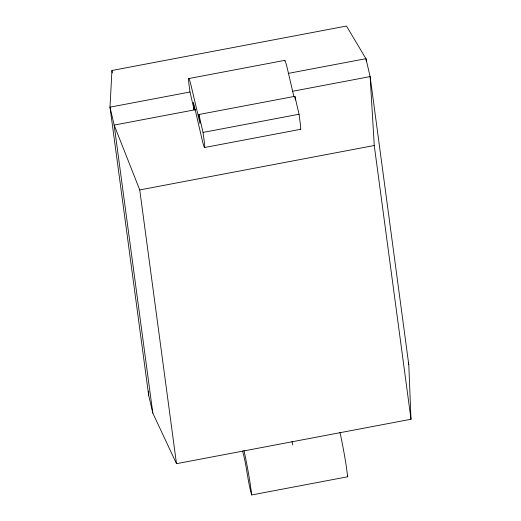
<?xml version="1.0" encoding="UTF-8"?>
<svg xmlns="http://www.w3.org/2000/svg" width="521" height="521" viewBox="0 0 521 521"><rect width="100%" height="100%" fill="white"/><g stroke="black" fill="none" stroke-linecap="round" stroke-linejoin="round"><path stroke-width="0.78" d="M148.654 395.218L109.996 107.163L111.95 70.478L346.465 26.05L365.957 58.678L370.125 76.594L408.783 364.648L411.004 419.255L176.489 463.683L152.829 413.14L148.654 395.218L148.661 391.173M188.667 78.573L284.85 60.351M300.324 129.11A28.779 1.361 79.3 0 0 300.103 122.135L299.041 114.236L294.873 96.32L198.885 114.503L200.005 123.418L191.259 86.258A32.654 1.543 79.3 0 0 188.934 84.057L189.983 92.015L109.996 107.163L114.164 125.086L152.829 413.14M288.347 73.376L365.957 58.678L366.283 61.087M195.74 109.631L114.164 125.086L139.745 189.931L176.489 463.683M292.515 91.299L370.125 76.594L374.26 145.502L411.004 419.255M189.983 92.015L194.157 109.931L193.441 104.597A8.147 0.384 79.3 0 1 194.112 105.235L201.06 135.095A28.779 1.361 79.3 0 0 204.115 140.318L203.053 132.419L299.041 114.236M204.577 147.502L300.565 129.319M139.745 189.931L374.26 145.502M242.519 450.971C246.759 465.409 247.462 480.518 251.708 494.95L347.696 476.767L346.634 468.867A28.779 1.361 79.3 0 0 339.966 432.326M408.243 362.31L408.783 364.648M293.948 96.815L287.24 68.075A32.654 1.543 79.3 0 0 284.557 60.977M347.331 475.211L347.696 476.767M198.885 114.503L203.053 132.419M291.975 441.417L292.73 444.921M294.873 96.32L295.361 99.98M251.708 494.95L250.653 487.05A28.779 1.361 79.3 0 0 243.978 450.509M111.95 70.478L112.276 72.875"/></g></svg>
